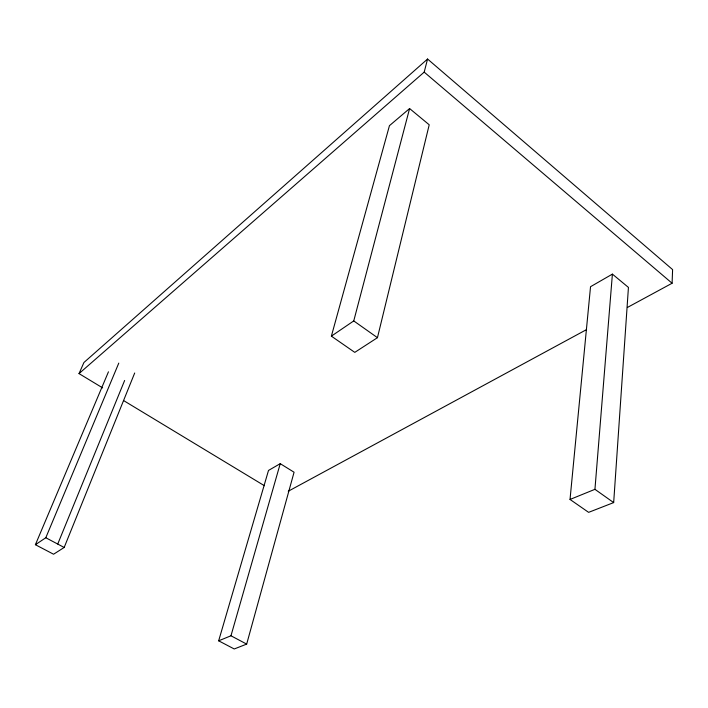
<?xml version="1.0" encoding="UTF-8"?>
<svg xmlns="http://www.w3.org/2000/svg" width="708" height="708" viewBox="0 0 708 708"><rect width="100%" height="100%" fill="white"/><g stroke="black" fill="none" stroke-linecap="round" stroke-linejoin="round"><path stroke-width="1.06" d="M627.394 307.467L672.096 283.244L672.6 269.598L427.57 59.03L83.925 362.514L79.022 373.603L102.669 387.904M613.668 502.591L628.438 287.413L612.402 274.12L590.534 286.705L570.029 499.45L588.622 512.353L613.668 502.591L594.941 489.325L570.029 499.45M594.941 489.325L612.402 274.12M377.452 337.681L429.216 124.794L409.596 108.545L389.444 125.679L331.379 336.15L354.779 352.372L377.452 337.681L353.752 320.919L409.596 108.545M79.022 373.603L424.189 72.119L427.57 59.03M246.676 644.103L294.068 472.227L280.235 463.66L268.5 470.439L218.657 640.811L234.224 648.971L246.676 644.103L230.967 635.784L218.657 640.811M230.967 635.784L280.235 463.66M108.457 371.815L35.4 544.709L53.569 554.231L64.171 547.47L134.697 372.992M57.746 544.01L124.635 380.479M35.4 544.709L45.799 537.744L118.785 363.107M331.379 336.15L353.752 320.919M288.262 491.237L586.587 329.583M45.799 537.744L64.171 547.47M123.475 400.489L264.411 485.723M424.189 72.119L672.096 283.244"/></g></svg>
